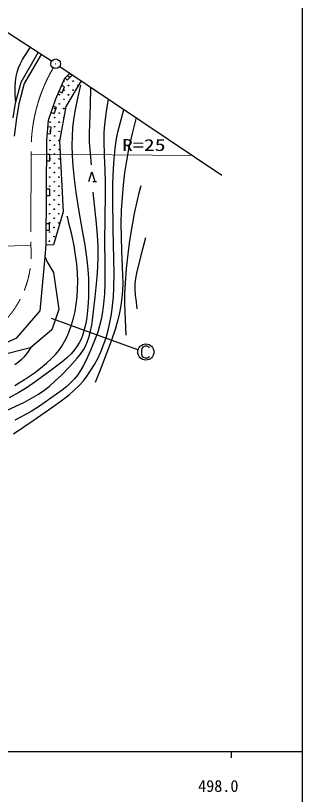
# Model space of a CAD drawing. Units: millimetres, scale not verified. Extents: x 40000 to 680000, y 20000 to 380000.
# Drawn here: x 534672 to 579000, y 198357 to 318663 of the extents above; entities that cross this region are included whole.
import ezdxf
from ezdxf.enums import TextEntityAlignment as Align

# ---------------------------------------------------------------- set-up
doc = ezdxf.new("R2010")
doc.units = ezdxf.units.MM
doc.header["$LTSCALE"] = 1000
doc.linetypes.add('CHAIN', pattern=[18.5, 12, -1.5, 3.5, -1.5])
for name, color, linetype, lineweight in [('M-BGD', 7, 'Continuous', 25), ('M-BGD-HTXT', 7, 'Continuous', 13), ('M-BMK', 2, 'CHAIN', 13), ('M-OTRS', 6, 'Continuous', 25), ('M-STR-STRC', 7, 'Continuous', 25), ('M-TTL-BAND', 7, 'Continuous', 25)]:
    doc.layers.add(name, color=color, linetype=linetype, lineweight=lineweight)
doc.styles.add('ＭＳ ゴシック', font='')
doc.styles.get('ＭＳ ゴシック').set_extended_font_data('MS Gothic')

# ---------------------------------------------------------------- blocks, each defined once
blk = doc.blocks.new('BUHIN548')
at = {"color": 7, "linetype": 'Continuous', "lineweight": 25}
blk.add_lwpolyline([(424, -264), (689, 160), (-160, 689), (-424, 264)], dxfattribs=at)
blk = doc.blocks.new('BUHIN626')
at = {"color": 7, "linetype": 'Continuous', "lineweight": 25}
blk.add_line((712, -268), (1027, 242), dxfattribs=at)
blk.add_lwpolyline([(394, -782), (-638, 395), (875, -4)], dxfattribs=at)

msp = doc.modelspace()

# ---------------------------------------------------------------- linework, layer by layer
at = {"layer": 'M-BGD'}
for p, q in [((540240, 311617), (515208, 327783)), ((535528, 308354), (538188, 312942)), ((538609, 312671), (535994, 308161)), ((541494, 310793), (566559, 294023)), ((542284, 308993), (543037, 309760)), ((534674, 305116), (535528, 308354)), ((535994, 308161), (535164, 305011)), ((540913, 305780), (542284, 308993)), ((544791, 308587), (542421, 304607)), ((539785, 302517), (540913, 305780)), ((534301, 302872), (534674, 305116)), ((535164, 305011), (534796, 302799)), ((542421, 304607), (541483, 299249)), ((534796, 302799), (534445, 300031)), ((539486, 299400), (539785, 302517)), ((539402, 283320), (539486, 299400)), ((541483, 299249), (542044, 288333)), ((542044, 288333), (540523, 283269)), ((539253, 281327), (539402, 283320)), ((539402, 283320), (540523, 283269)), ((538447, 273035), (539253, 281327)), ((539253, 281327), (539625, 280517)), ((539625, 280517), (540556, 278958)), ((540556, 278958), (541343, 273247)), ((541343, 273247), (540299, 270115)), ((534892, 268880), (538447, 273035)), ((540299, 270115), (536972, 267347)), ((531963, 267579), (534892, 268880)), ((536972, 267347), (529605, 265474))]:
    msp.add_line(p, q, dxfattribs=at)
for points in [[(534703, 305224), (534627, 306439), (534610, 307665), (534658, 308444), (534768, 309229), (534921, 309914), (535132, 310580), (535414, 311240), (535751, 311876), (536294, 312774), (536883, 313632), (536918, 313680), (536959, 313736)], [(542310, 309020), (542667, 308669), (543368, 309383), (543011, 309733)], [(544706, 307899), (544237, 305888), (543825, 303859), (543628, 302598), (543489, 301329), (543410, 299993), (543391, 298643), (543434, 297049), (543539, 295447), (543742, 293383), (544005, 291331), (544462, 288390), (544979, 285454), (545365, 283196), (545690, 280930), (545850, 279468), (545949, 278006), (545967, 276598), (545925, 275179), (545823, 273629), (545660, 272063), (545505, 271099), (545292, 270147), (545071, 269407), (544792, 268686), (544503, 268095), (544157, 267527), (543732, 266965), (543249, 266428), (542553, 265765), (541807, 265138), (539768, 263578), (537718, 262085), (536462, 261233), (535174, 260432), (533700, 259622)], [(541402, 306926), (541862, 306730), (542254, 307650), (541795, 307846)], [(546419, 295606), (546236, 297347), (546112, 299099), (546093, 300525), (546135, 301953), (546239, 304771), (546284, 307588)], [(548970, 305791), (548668, 303821), (548426, 301848), (548332, 300596), (548297, 299331), (548348, 297065), (548459, 294784), (548525, 292924), (548531, 291065), (548453, 287368), (548435, 283673), (548481, 280439), (548467, 277183), (548397, 275660), (548267, 274132), (548106, 272912), (547885, 271693), (547652, 270714), (547359, 269744), (546894, 268450), (546369, 267169), (545799, 265887), (545171, 264624), (544727, 263853), (544234, 263120), (543785, 262555), (543284, 262020), (542596, 261386), (541856, 260786), (540125, 259545), (538358, 258352), (537069, 257532), (535754, 256768), (534574, 256165)], [(540185, 303676), (540658, 303513), (540985, 304458), (540512, 304621)], [(534339, 254059), (537408, 256108), (540452, 258213), (541718, 259134), (542944, 260102), (543740, 260799), (544500, 261546), (545144, 262268), (545743, 263030), (546326, 263871), (546865, 264756), (547379, 265718), (547844, 266717), (548273, 267787), (548649, 268885), (548984, 270055), (549262, 271247), (549497, 272527), (549675, 273826), (549802, 275210), (549869, 276611), (549891, 278821), (549852, 281026), (549753, 285681), (549713, 290352), (549719, 292681), (549786, 295007), (549886, 296545), (550046, 298084), (550238, 299376), (550490, 300656), (550919, 302410), (551400, 304165)], [(553283, 302905), (552676, 300471), (552126, 298014), (551793, 296216), (551517, 294397), (551292, 292499), (551125, 290584), (551012, 288582), (550959, 286566), (550965, 284447), (551031, 282319), (551165, 279815), (551239, 277318), (551209, 276182), (551118, 275039), (550959, 273891), (550741, 272750), (550427, 271453), (550052, 270164), (549453, 268392), (548796, 266634), (547885, 264307), (546953, 261976)], [(539588, 300461), (540085, 300413), (540181, 301409), (539683, 301456)], [(551771, 269320), (551635, 271718), (551558, 274125), (551570, 275732), (551643, 277347), (551821, 279578), (552059, 281806), (552333, 283928), (552667, 286042), (553060, 288090), (553515, 290137), (553790, 291283), (554072, 292428)], [(532585, 257328), (536053, 258953), (537152, 259544), (538228, 260192), (539054, 260762), (539842, 261379), (540810, 262221), (541751, 263120), (542986, 264396), (544183, 265719), (544704, 266370), (545178, 267056), (545495, 267613), (545757, 268196), (546014, 268932), (546216, 269693), (546440, 270862), (546609, 272063), (546988, 275172), (547302, 278239), (547405, 279823), (547448, 281412), (547422, 283067), (547337, 284737), (547139, 287075), (546882, 289404), (546762, 290396), (546639, 291387)], [(534551, 261503), (536074, 262470), (537574, 263493), (538541, 264213), (539466, 264976), (540163, 265624), (540821, 266317), (541334, 266937), (541805, 267602), (542244, 268338), (542637, 269116), (543011, 269996), (543333, 270911), (543625, 271922), (543860, 272956), (544052, 274085), (544184, 275218), (544262, 276425), (544280, 277643), (544237, 278950), (544133, 280256), (543957, 281666), (543721, 283077), (543347, 284846), (542912, 286609), (542775, 287140), (542636, 287671)], [(554730, 284322), (554012, 281612), (553348, 278872), (553207, 278045), (553126, 277214), (553116, 276351), (553167, 275475), (553283, 274428), (553431, 273369)], [(537030, 267395), (536502, 266615), (535934, 265880), (535547, 265472), (535113, 265102), (534563, 264729)]]:
    msp.add_lwpolyline(points, dxfattribs=at)
for centre in [(542866, 309259), (542155, 308555), (543569, 308548), (542147, 307141), (542858, 307845), (543562, 307134), (541437, 306438), (542140, 305727), (542851, 306430), (541429, 305023), (540719, 304320), (541422, 303609), (542133, 304313), (540000, 302202), (540711, 302906), (541415, 302195), (539993, 300788), (540704, 301492), (541407, 300781), (540697, 300077), (539986, 299374), (540689, 298663), (541400, 299367), (539978, 297960), (540682, 297249), (541393, 297952), (539971, 296546), (541385, 296538), (539964, 295131), (540675, 295835), (541378, 295124), (539956, 293717), (540667, 294421), (541371, 293710), (539949, 292303), (540660, 293006), (541363, 292296), (540653, 291592), (539942, 290889), (540645, 290178), (541356, 290882), (539934, 289475), (540638, 288764), (541349, 289467), (539927, 288060), (541341, 288053), (539920, 286646), (540630, 287350), (541334, 286639), (539912, 285232), (540623, 285935), (540616, 284521), (539905, 283818)]:
    msp.add_circle(centre, 49.7, dxfattribs=at)
for centre, start, end in [((544272, 307837), 50.50279, 249.59608), ((542125, 302898), 84.22776, 255.92421), ((542052, 288757), 128.98882, 236.8974)]:
    msp.add_arc(centre, 49.7, start, end, dxfattribs=at)
at = {"layer": 'M-BGD-HTXT'}
for p, q in [((537088, 297236), (562051, 297039)), ((521994, 282838), (537030, 283123))]:
    msp.add_line(p, q, dxfattribs=at)
at = {"layer": 'M-BMK'}
msp.add_line((537088, 297236), (537030, 283123), dxfattribs=at)
for centre, radius, start, end in [((562077, 297971), 25000, 149.7442, 181.68478), ((522059, 281801), 15030, 286.79333, 5.04749)]:
    msp.add_arc(centre, radius, start, end, dxfattribs=at)
at = {"layer": 'M-OTRS'}
for radius in [746, 22.5]:
    msp.add_circle((540870, 311210), radius, dxfattribs=at)
at = {"layer": 'M-STR-STRC'}
msp.add_line((553541, 267057), (540224, 271858), dxfattribs=at)
msp.add_lwpolyline([(555359, 267288), (555309, 267407), (555222, 267494), (555103, 267563), (554959, 267601), (554716, 267601), (554522, 267563), (554322, 267426), (554203, 267251), (554153, 267001), (554153, 266388), (554203, 266126), (554297, 265969), (554478, 265838), (554703, 265788), (554941, 265788), (555122, 265807), (555216, 265863), (555303, 265944), (555341, 266032)], dxfattribs=at)
msp.add_circle((554809, 266694), 1244, dxfattribs=at)
at = {"layer": 'M-TTL-BAND'}
for p, q in [((579000, 20000), (579000, 370000)), ((40000, 205000), (579000, 205000)), ((568000, 205000), (568000, 204000))]:
    msp.add_line(p, q, dxfattribs=at)

# ---------------------------------------------------------------- block references
at = {"layer": 'M-BGD', "rotation": 301.62852}
for name, p in [('BUHIN548', (539472, 296720)), ('BUHIN626', (546446, 293784)), ('BUHIN548', (539444, 291360)), ('BUHIN548', (539416, 286000))]:
    msp.add_blockref(name, p, dxfattribs=at)

# ---------------------------------------------------------------- texts
at = {"layer": 'M-BGD-HTXT', "style": 'ＭＳ ゴシック', "width": 1.35}
msp.add_text('R=25', height=1833, dxfattribs=at).set_placement((551123, 297201), align=Align.BOTTOM_LEFT)
at = {"layer": 'M-TTL-BAND', "style": 'ＭＳ ゴシック'}
msp.add_text('498.0', height=1833, dxfattribs=at).set_placement((566000, 198195), align=Align.BOTTOM_CENTER)

doc.saveas('drawing.dxf')
